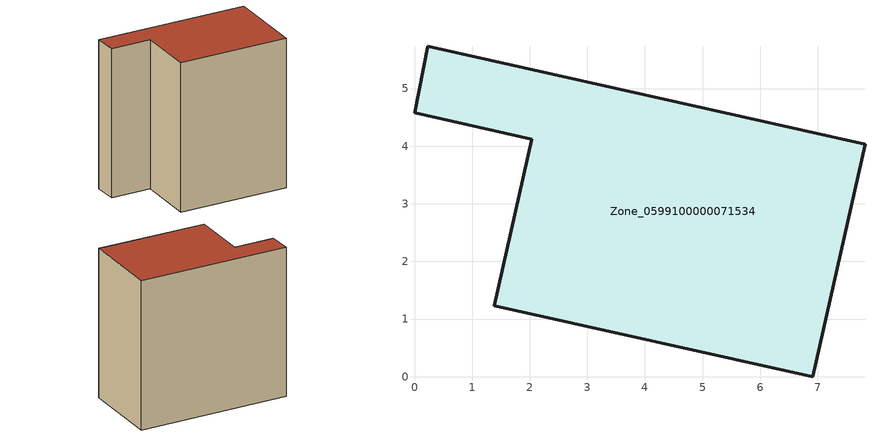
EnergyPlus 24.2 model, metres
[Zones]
Zone_0599100000071534
 floor ground (C_G): 0.23,5.73 7.82,4.03 6.91,0 1.39,1.23 2.04,4.12 0,4.58 z0
 wall outside (C_F): 6.91,0 7.82,4.03 0.23,5.73 0,4.58 2.04,4.12 1.39,1.23 6.91,0 z0:7.73
 roof outside (C_R): 7.82,4.03 0.23,5.73 0,4.58 2.04,4.12 1.39,1.23 6.91,0 z7.73
[BUILDING]
Pand.0599100000071534: North Axis=0; Terrain=City; Loads Convergence Tolerance Value=0.04; Temperature Convergence Tolerance Value=0.4; Solar Distribution=FullExterior; Maximum Number of Warmup Days=25; Minimum Number of Warmup Days=1
[Site:Location]
Rotterdam.The.Hague.AP_ZH_NLD Design_Conditions: Latitude=51.96; Longitude=4.45; Time Zone=1; Elevation=-4.5
[SITE:GROUNDTEMPERATURE:BUILDINGSURFACE]
18, 18, 18, 18, 18, 18, 18, 18, 18, 18, 18, 18
[MATERIAL] Thermal Absorptance=0.9; Solar Absorptance=0.7; Visible Absorptance=0.7
Name | Roughness | Thickness | Conductivity | Density | Specific Heat
G.TI.1946 | MediumSmooth | 0.15 | 1 | 540 | 1210
F.TI.1946 | Rough | 0.3 | 0.857143 | 1920 | 840
R.TI.1946 | MediumRough | 0.2 | 0.1 | 1500 | 1000
[CONSTRUCTION]
C_G: G.TI.1946
C_F: F.TI.1946
C_R: R.TI.1946
[ZONE]
Zone_0599100000071534: Type=1; Multiplier=1; Ceiling Height=Autocalculate; Volume=Autocalculate; Floor Area=autocalculate; Part of Total Floor Area=Yes
[ZONEINFILTRATION:DESIGNFLOWRATE]
Infil_Zone_0599100000071534: Zone or ZoneList or Space or SpaceList=Zone_0599100000071534; Schedule=AlwaysOn; Design Flow Rate Calculation Method=Flow/Area; Flow Rate per Floor Area=0.003; Constant Term Coefficient=1; Temperature Term Coefficient=0; Velocity Term Coefficient=0; Velocity Squared Term Coefficient=0
[HVACTEMPLATE:ZONE:IDEALLOADSAIRSYSTEM]
Zone_0599100000071534: Maximum Heating Supply Air Temperature=50; Minimum Cooling Supply Air Temperature=13; Maximum Heating Supply Air Humidity Ratio=0.0156; Minimum Cooling Supply Air Humidity Ratio=0.0077; Heating Limit=NoLimit; Cooling Limit=NoLimit; Dehumidification Control Type=ConstantSensibleHeatRatio; Cooling Sensible Heat Ratio=0.7; Dehumidification Setpoint=60; Humidification Control Type=None; Humidification Setpoint=30; Outdoor Air Method=None; Outdoor Air Flow Rate per Person=0.00944; Outdoor Air Flow Rate per Zone Floor Area=0; Outdoor Air Flow Rate per Zone=0; Demand Controlled Ventilation Type=None; Outdoor Air Economizer Type=NoEconomizer; Heat Recovery Type=None; Sensible Heat Recovery Effectiveness=0.7; Latent Heat Recovery Effectiveness=0.65
[ZONECONTROL:THERMOSTAT]
ThermostatControl_Zone_0599100000071534: Zone or ZoneList=Zone_0599100000071534; Control Type Schedule=DualSetpointControlType; Control 1=Thermostat_Zone_0599100000071534; Temperature Difference Between Cutout And Setpoint=0
[THERMOSTATSETPOINT:DUALSETPOINT]
Thermostat_Zone_0599100000071534: Heating Setpoint Temperature Schedule=HeatingSetpoint_Zone_0599100000071534; Cooling Setpoint Temperature Schedule=CoolingSetpoint_Zone_0599100000071534
[SCHEDULE:COMPACT]
HeatingSetpoint_Zone_0599100000071534: Through: 12/31, For: AllDays, Until: 24:00, 21
CoolingSetpoint_Zone_0599100000071534: Through: 12/31, For: AllDays, Until: 24:00, 24
DualSetpointControlType: Through: 12/31, For: AllDays, Until: 24:00, 4
AlwaysOn: Through: 12/31, For: AllDays, Until: 24:00, 1
